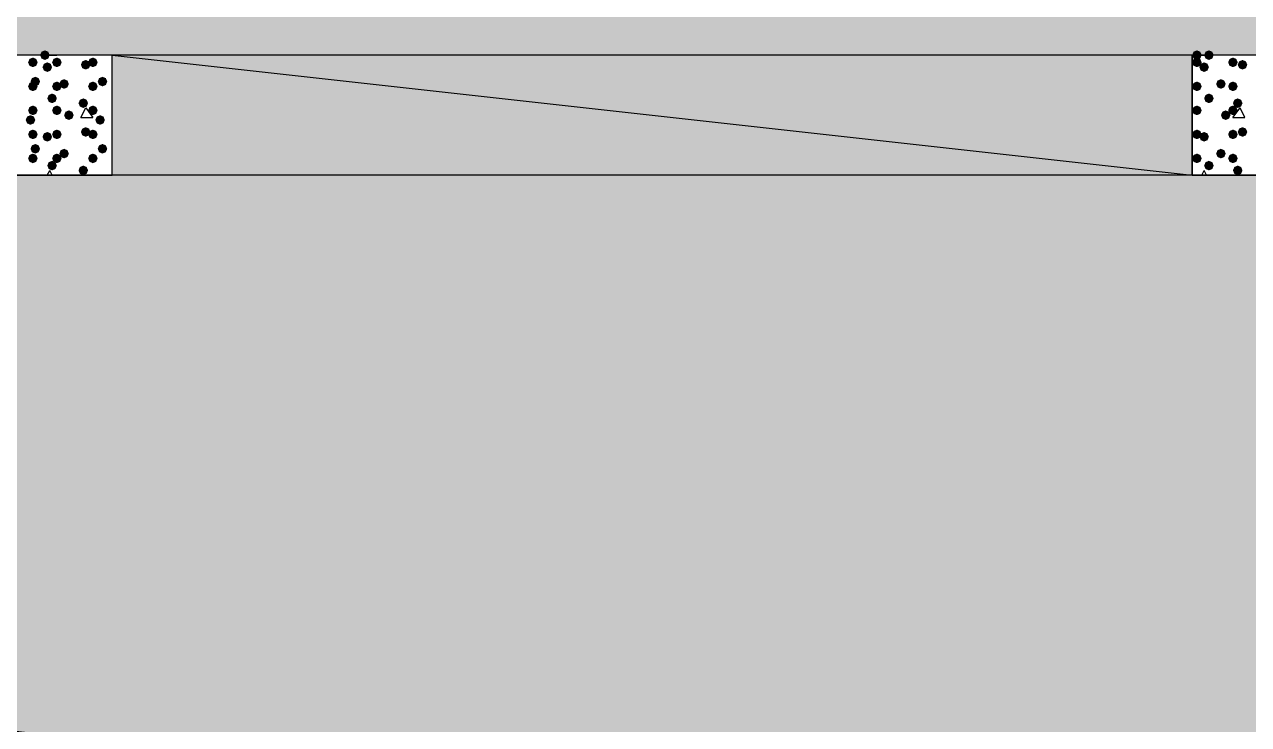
# Model space of a CAD drawing. Header units: millimetres. Extents: x 0 to 420, y 0 to 297.
# Drawn here: x 301.43 to 323.02, y 193.18 to 205.52 of the extents above; entities that cross this region are included whole.
import ezdxf

# ---------------------------------------------------------------- set-up
doc = ezdxf.new("R2010")
doc.units = ezdxf.units.MM
doc.layers.get('0').update_dxf_attribs({"linetype": 'CONTINUOUS'})

msp = doc.modelspace()

# ---------------------------------------------------------------- hatches: boundary and pattern name
at = {"true_color": 0x000008}
h = msp.add_hatch(color=0, dxfattribs=at)
h.paths.add_polyline_path([(379.603, 224.070333), (33.528, 224.070333), (379.603, 204.978)], flags=0)
h.paths.add_polyline_path([(33.528, 224.070333), (379.603, 204.978), (33.528, 204.978)], flags=0)
at = {"true_color": 0x000007}
for points in [[(301.667333, 204.851), (301.642462, 204.791204), (301.582667, 204.766333), (301.522871, 204.791204), (301.498, 204.851), (301.522871, 204.910796), (301.582667, 204.935667), (301.642462, 204.910796)], [(301.879, 204.978), (301.854129, 204.918204), (301.794333, 204.893333), (301.734537, 204.918204), (301.709667, 204.978), (301.734537, 205.037796), (301.794333, 205.062667), (301.854129, 205.037796)], [(302.090667, 204.851), (302.065796, 204.791204), (302.006, 204.766333), (301.946204, 204.791204), (301.921333, 204.851), (301.946204, 204.910796), (302.006, 204.935667), (302.065796, 204.910796)], [(302.598667, 204.808667), (302.573796, 204.748871), (302.514, 204.724), (302.454204, 204.748871), (302.429333, 204.808667), (302.454204, 204.868462), (302.514, 204.893333), (302.573796, 204.868463)], [(302.725667, 204.851), (302.700796, 204.791204), (302.641, 204.766333), (302.581204, 204.791204), (302.556333, 204.851), (302.581204, 204.910796), (302.641, 204.935667), (302.700796, 204.910796)], [(322.199, 204.978), (322.174129, 204.918204), (322.114333, 204.893333), (322.054537, 204.918204), (322.029667, 204.978), (322.054537, 205.037796), (322.114333, 205.062667), (322.174129, 205.037796)], [(322.199, 204.851), (322.174129, 204.791204), (322.114333, 204.766333), (322.054537, 204.791204), (322.029667, 204.851), (322.054537, 204.910796), (322.114333, 204.935667), (322.174129, 204.910796)], [(322.410667, 204.978), (322.385796, 204.918204), (322.326, 204.893333), (322.266204, 204.918204), (322.241333, 204.978), (322.266204, 205.037796), (322.326, 205.062667), (322.385796, 205.037796)], [(322.834, 204.851), (322.809129, 204.791204), (322.749333, 204.766333), (322.689537, 204.791204), (322.664667, 204.851), (322.689537, 204.910796), (322.749333, 204.935667), (322.809129, 204.910796)], [(323.003333, 204.808667), (322.978462, 204.748871), (322.918667, 204.724), (322.858871, 204.748871), (322.834, 204.808667), (322.858871, 204.868462), (322.918667, 204.893333), (322.978462, 204.868463)], [(301.921333, 204.766333), (301.896462, 204.706537), (301.836667, 204.681667), (301.776871, 204.706537), (301.752, 204.766333), (301.776871, 204.826129), (301.836667, 204.851), (301.896462, 204.826129)], [(322.326, 204.766333), (322.301129, 204.706537), (322.241333, 204.681667), (322.181537, 204.706537), (322.156667, 204.766333), (322.181537, 204.826129), (322.241333, 204.851), (322.301129, 204.826129)], [(301.667333, 204.427667), (301.642462, 204.367871), (301.582667, 204.343), (301.522871, 204.367871), (301.498, 204.427667), (301.522871, 204.487462), (301.582667, 204.512333), (301.642462, 204.487463)], [(301.709667, 204.512333), (301.684796, 204.452537), (301.625, 204.427667), (301.565204, 204.452537), (301.540333, 204.512333), (301.565204, 204.572129), (301.625, 204.597), (301.684796, 204.572129)], [(302.090667, 204.427667), (302.065796, 204.367871), (302.006, 204.343), (301.946204, 204.367871), (301.921333, 204.427667), (301.946204, 204.487462), (302.006, 204.512333), (302.065796, 204.487463)], [(302.217667, 204.47), (302.192796, 204.410204), (302.133, 204.385333), (302.073204, 204.410204), (302.048333, 204.47), (302.073204, 204.529796), (302.133, 204.554667), (302.192796, 204.529796)], [(302.725667, 204.427667), (302.700796, 204.367871), (302.641, 204.343), (302.581204, 204.367871), (302.556333, 204.427667), (302.581204, 204.487462), (302.641, 204.512333), (302.700796, 204.487463)], [(302.895, 204.512333), (302.870129, 204.452537), (302.810333, 204.427667), (302.750538, 204.452537), (302.725667, 204.512333), (302.750537, 204.572129), (302.810333, 204.597), (302.870129, 204.572129)], [(322.199, 204.427667), (322.174129, 204.367871), (322.114333, 204.343), (322.054537, 204.367871), (322.029667, 204.427667), (322.054537, 204.487462), (322.114333, 204.512333), (322.174129, 204.487463)], [(322.622333, 204.47), (322.597462, 204.410204), (322.537667, 204.385333), (322.477871, 204.410204), (322.453, 204.47), (322.477871, 204.529796), (322.537667, 204.554667), (322.597462, 204.529796)], [(322.834, 204.427667), (322.809129, 204.367871), (322.749333, 204.343), (322.689537, 204.367871), (322.664667, 204.427667), (322.689537, 204.487462), (322.749333, 204.512333), (322.809129, 204.487463)], [(302.006, 204.216), (301.981129, 204.156204), (301.921333, 204.131333), (301.861537, 204.156204), (301.836667, 204.216), (301.861537, 204.275796), (301.921333, 204.300667), (301.981129, 204.275796)], [(322.410667, 204.216), (322.385796, 204.156204), (322.326, 204.131333), (322.266204, 204.156204), (322.241333, 204.216), (322.266204, 204.275796), (322.326, 204.300667), (322.385796, 204.275796)], [(301.667333, 204.004333), (301.642462, 203.944537), (301.582667, 203.919667), (301.522871, 203.944537), (301.498, 204.004333), (301.522871, 204.064129), (301.582667, 204.089), (301.642462, 204.064129)], [(302.090667, 204.004333), (302.065796, 203.944537), (302.006, 203.919667), (301.946204, 203.944537), (301.921333, 204.004333), (301.946204, 204.064129), (302.006, 204.089), (302.065796, 204.064129)], [(302.556333, 204.131333), (302.531462, 204.071537), (302.471667, 204.046667), (302.411871, 204.071537), (302.387, 204.131333), (302.411871, 204.191129), (302.471667, 204.216), (302.531462, 204.191129)], [(302.725667, 204.004333), (302.700796, 203.944537), (302.641, 203.919667), (302.581204, 203.944537), (302.556333, 204.004333), (302.581204, 204.064129), (302.641, 204.089), (302.700796, 204.064129)], [(322.199, 204.004333), (322.174129, 203.944537), (322.114333, 203.919667), (322.054537, 203.944537), (322.029667, 204.004333), (322.054537, 204.064129), (322.114333, 204.089), (322.174129, 204.064129)], [(322.834, 204.004333), (322.809129, 203.944537), (322.749333, 203.919667), (322.689537, 203.944537), (322.664667, 204.004333), (322.689537, 204.064129), (322.749333, 204.089), (322.809129, 204.064129)], [(322.918667, 204.131333), (322.893796, 204.071537), (322.834, 204.046667), (322.774204, 204.071537), (322.749333, 204.131333), (322.774204, 204.191129), (322.834, 204.216), (322.893796, 204.191129)], [(301.625, 203.835), (301.600129, 203.775204), (301.540333, 203.750333), (301.480537, 203.775204), (301.455667, 203.835), (301.480537, 203.894796), (301.540333, 203.919667), (301.600129, 203.894796)], [(302.302333, 203.919667), (302.277462, 203.859871), (302.217667, 203.835), (302.157871, 203.859871), (302.133, 203.919667), (302.157871, 203.979462), (302.217667, 204.004333), (302.277462, 203.979463)], [(302.852667, 203.835), (302.827796, 203.775204), (302.768, 203.750333), (302.708204, 203.775204), (302.683333, 203.835), (302.708204, 203.894796), (302.768, 203.919667), (302.827796, 203.894796)], [(322.707, 203.919667), (322.682129, 203.859871), (322.622333, 203.835), (322.562538, 203.859871), (322.537667, 203.919667), (322.562537, 203.979462), (322.622333, 204.004333), (322.682129, 203.979463)], [(301.667333, 203.581), (301.642462, 203.521204), (301.582667, 203.496333), (301.522871, 203.521204), (301.498, 203.581), (301.522871, 203.640796), (301.582667, 203.665667), (301.642462, 203.640796)], [(301.921333, 203.538667), (301.896462, 203.478871), (301.836667, 203.454), (301.776871, 203.478871), (301.752, 203.538667), (301.776871, 203.598462), (301.836667, 203.623333), (301.896462, 203.598463)], [(302.090667, 203.581), (302.065796, 203.521204), (302.006, 203.496333), (301.946204, 203.521204), (301.921333, 203.581), (301.946204, 203.640796), (302.006, 203.665667), (302.065796, 203.640796)], [(302.598667, 203.623333), (302.573796, 203.563538), (302.514, 203.538667), (302.454204, 203.563538), (302.429333, 203.623333), (302.454204, 203.683129), (302.514, 203.708), (302.573796, 203.683129)], [(302.725667, 203.581), (302.700796, 203.521204), (302.641, 203.496333), (302.581204, 203.521204), (302.556333, 203.581), (302.581204, 203.640796), (302.641, 203.665667), (302.700796, 203.640796)], [(322.199, 203.581), (322.174129, 203.521204), (322.114333, 203.496333), (322.054537, 203.521204), (322.029667, 203.581), (322.054537, 203.640796), (322.114333, 203.665667), (322.174129, 203.640796)], [(322.326, 203.538667), (322.301129, 203.478871), (322.241333, 203.454), (322.181537, 203.478871), (322.156667, 203.538667), (322.181537, 203.598462), (322.241333, 203.623333), (322.301129, 203.598463)], [(322.834, 203.581), (322.809129, 203.521204), (322.749333, 203.496333), (322.689537, 203.521204), (322.664667, 203.581), (322.689537, 203.640796), (322.749333, 203.665667), (322.809129, 203.640796)], [(323.003333, 203.623333), (322.978462, 203.563538), (322.918667, 203.538667), (322.858871, 203.563538), (322.834, 203.623333), (322.858871, 203.683129), (322.918667, 203.708), (322.978462, 203.683129)], [(301.709667, 203.327), (301.684796, 203.267204), (301.625, 203.242333), (301.565204, 203.267204), (301.540333, 203.327), (301.565204, 203.386796), (301.625, 203.411667), (301.684796, 203.386796)], [(302.895, 203.327), (302.870129, 203.267204), (302.810333, 203.242333), (302.750538, 203.267204), (302.725667, 203.327), (302.750537, 203.386796), (302.810333, 203.411667), (302.870129, 203.386796)], [(301.667333, 203.157667), (301.642462, 203.097871), (301.582667, 203.073), (301.522871, 203.097871), (301.498, 203.157667), (301.522871, 203.217462), (301.582667, 203.242333), (301.642462, 203.217463)], [(302.090667, 203.157667), (302.065796, 203.097871), (302.006, 203.073), (301.946204, 203.097871), (301.921333, 203.157667), (301.946204, 203.217462), (302.006, 203.242333), (302.065796, 203.217463)], [(302.217667, 203.242333), (302.192796, 203.182537), (302.133, 203.157667), (302.073204, 203.182537), (302.048333, 203.242333), (302.073204, 203.302129), (302.133, 203.327), (302.192796, 203.302129)], [(302.725667, 203.157667), (302.700796, 203.097871), (302.641, 203.073), (302.581204, 203.097871), (302.556333, 203.157667), (302.581204, 203.217462), (302.641, 203.242333), (302.700796, 203.217463)], [(322.199, 203.157667), (322.174129, 203.097871), (322.114333, 203.073), (322.054537, 203.097871), (322.029667, 203.157667), (322.054537, 203.217462), (322.114333, 203.242333), (322.174129, 203.217463)], [(322.622333, 203.242333), (322.597462, 203.182537), (322.537667, 203.157667), (322.477871, 203.182537), (322.453, 203.242333), (322.477871, 203.302129), (322.537667, 203.327), (322.597462, 203.302129)], [(322.834, 203.157667), (322.809129, 203.097871), (322.749333, 203.073), (322.689537, 203.097871), (322.664667, 203.157667), (322.689537, 203.217462), (322.749333, 203.242333), (322.809129, 203.217463)], [(302.006, 203.030667), (301.981129, 202.970871), (301.921333, 202.946), (301.861537, 202.970871), (301.836667, 203.030667), (301.861537, 203.090462), (301.921333, 203.115333), (301.981129, 203.090463)], [(302.556333, 202.946), (302.531462, 202.886204), (302.471667, 202.861333), (302.411871, 202.886204), (302.387, 202.946), (302.411871, 203.005796), (302.471667, 203.030667), (302.531462, 203.005796)], [(322.410667, 203.030667), (322.385796, 202.970871), (322.326, 202.946), (322.266204, 202.970871), (322.241333, 203.030667), (322.266204, 203.090462), (322.326, 203.115333), (322.385796, 203.090463)], [(322.918667, 202.946), (322.893796, 202.886204), (322.834, 202.861333), (322.774204, 202.886204), (322.749333, 202.946), (322.774204, 203.005796), (322.834, 203.030667), (322.893796, 203.005796)]]:
    msp.add_hatch(color=0, dxfattribs=at).paths.add_polyline_path(points, flags=0)
at = {"true_color": 0x000008}
h = msp.add_hatch(color=0, dxfattribs=at)
h.paths.add_polyline_path([(322.029667, 204.978), (302.979667, 204.978), (322.029667, 202.861333)], flags=0)
h.paths.add_polyline_path([(302.979667, 204.978), (322.029667, 202.861333), (302.979667, 202.861333)], flags=0)
h = msp.add_hatch(color=0, dxfattribs=at)
h.paths.add_polyline_path([(379.603, 202.861333), (218.228333, 202.861333), (379.603, 183.811333)], flags=0)
h.paths.add_polyline_path([(218.228333, 202.861333), (379.603, 183.811333), (218.228333, 183.811333)], flags=0)

# ---------------------------------------------------------------- linework, layer by layer
at = {"color": 0, "true_color": 0x000008}
for points in [[(33.528, 224.070333), (379.603, 204.978), (33.528, 204.978)], [(322.029667, 204.978), (302.979667, 204.978), (322.029667, 202.861333)], [(302.979667, 204.978), (322.029667, 202.861333), (302.979667, 202.861333)], [(379.603, 202.861333), (218.228333, 202.861333), (379.603, 183.811333)]]:
    msp.add_lwpolyline(points, close=True, dxfattribs=at)
at = {"color": 0, "true_color": 0x000007}
for points in [[(300.863, 204.978), (300.863, 202.861333), (302.979667, 202.861333), (302.979667, 204.978)], [(322.029667, 204.978), (322.029667, 202.861333), (324.146333, 202.861333), (324.146333, 204.978)]]:
    msp.add_lwpolyline(points, close=True, dxfattribs=at)
for points in [[(301.794333, 204.978), (302.006, 204.978)], [(302.006, 204.978), (301.963667, 204.978)], [(322.114333, 204.978), (322.326, 204.978)], [(302.429333, 203.877333), (302.514, 204.046667), (302.641, 203.877333)], [(322.749333, 203.877333), (322.876333, 204.046667)], [(322.961, 203.877333), (322.876333, 204.046667)], [(302.429333, 203.877333), (302.641, 203.877333)], [(322.749333, 203.877333), (322.961, 203.877333)], [(301.836667, 202.861333), (301.879, 202.946)], [(301.921333, 202.861333), (301.879, 202.946)], [(322.199, 202.861333), (322.241333, 202.946)], [(322.283667, 202.861333), (322.241333, 202.946)]]:
    msp.add_lwpolyline(points, dxfattribs=at)

doc.saveas('drawing.dxf')
